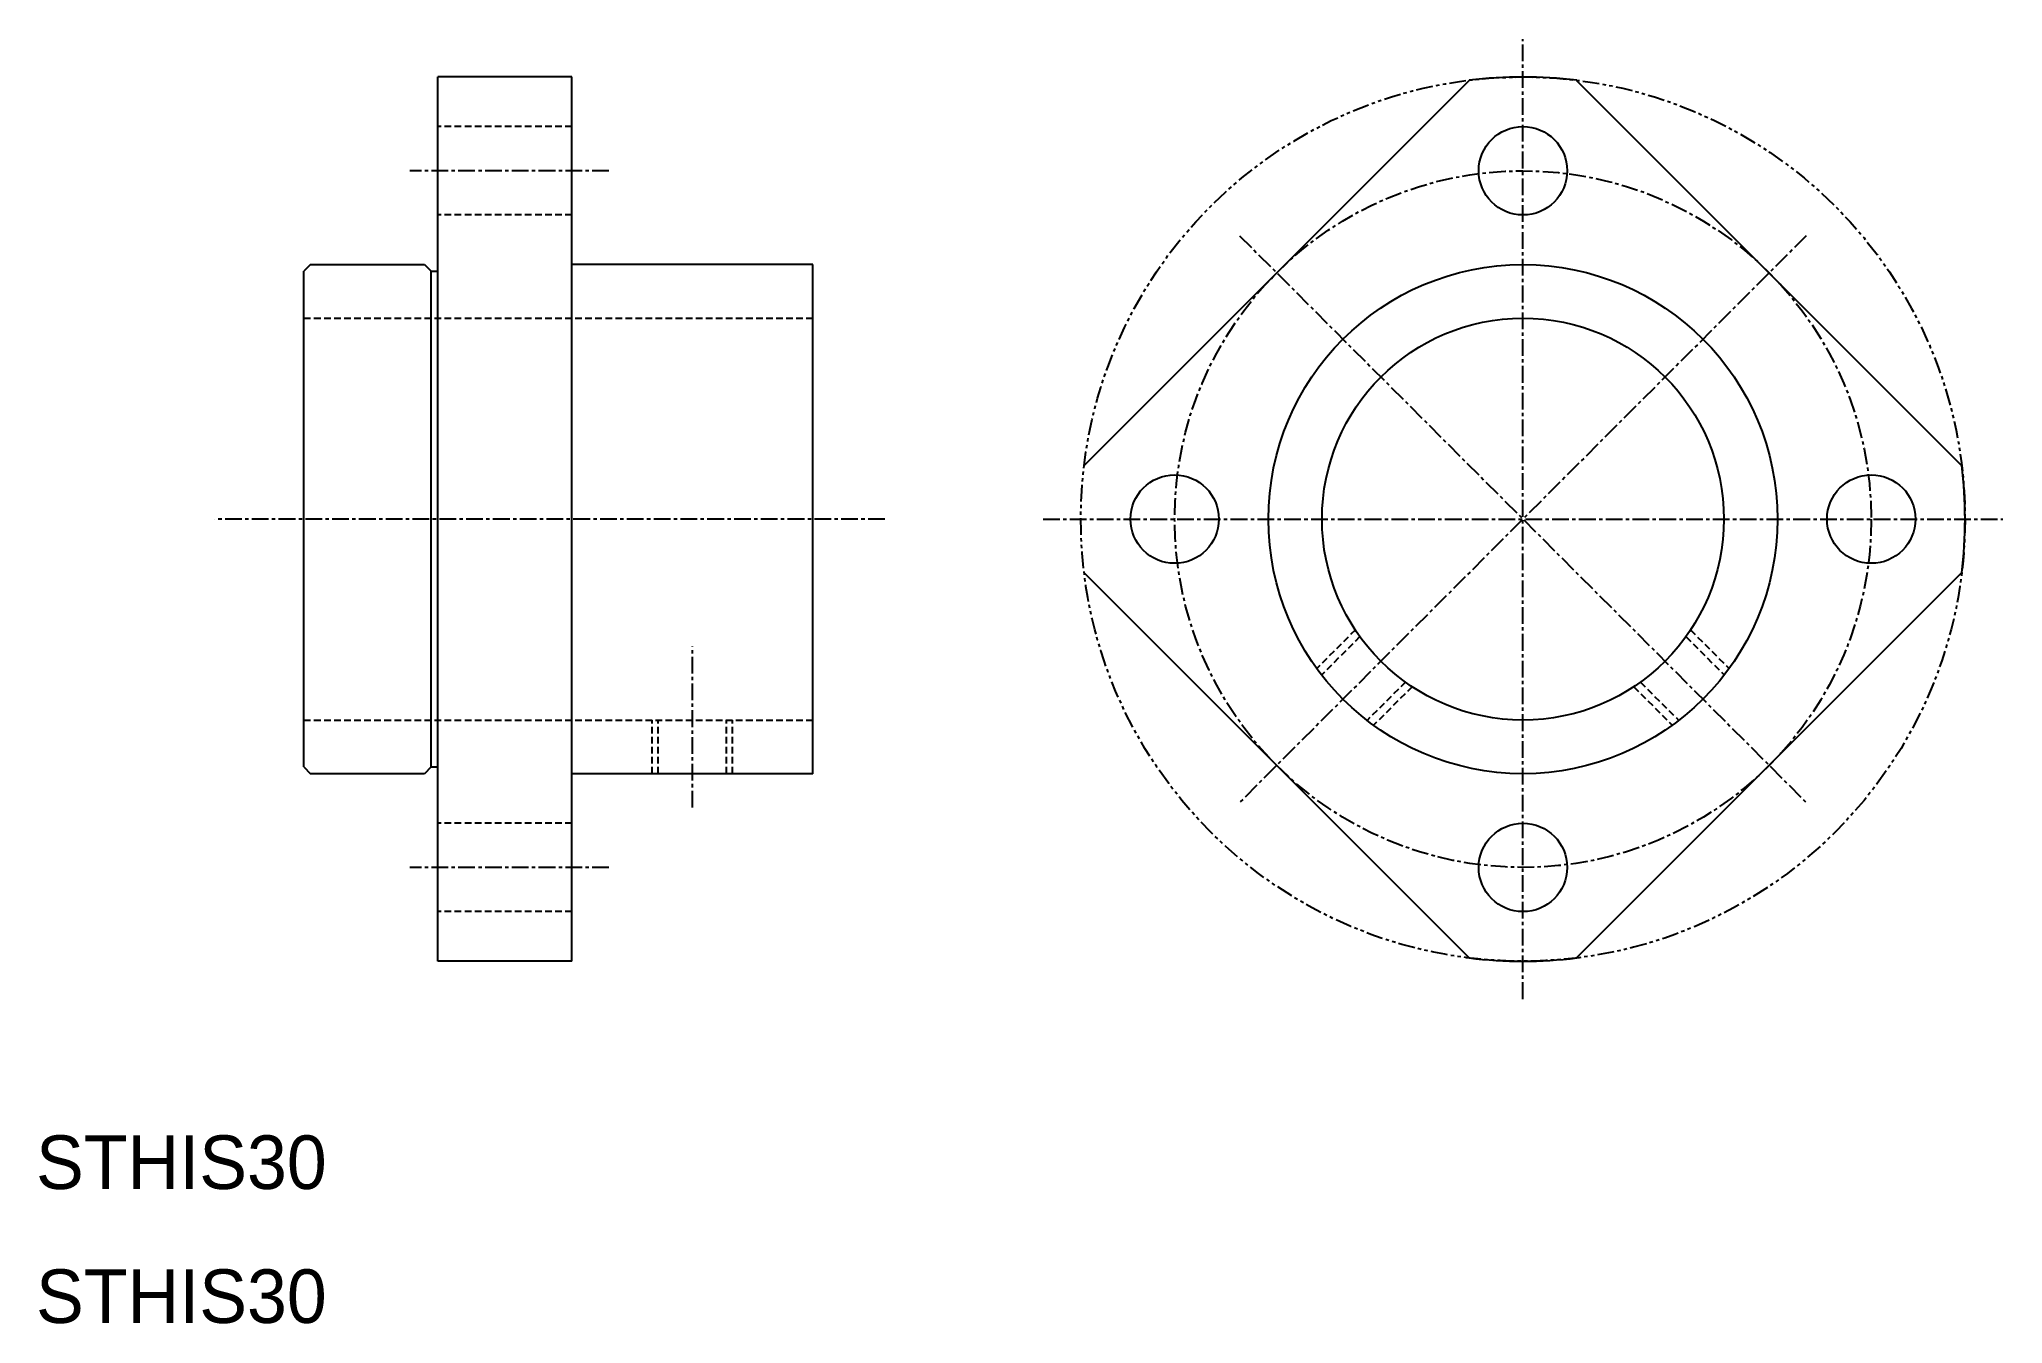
# Model space of a CAD drawing. Extents: x 10 to 157, y 10 to 106.
import ezdxf

# ---------------------------------------------------------------- set-up
doc = ezdxf.new("R2010")
doc.units = 0
for name, pattern in [('CENTER', [2, 1.25, -0.25, 0.25, -0.25]), ('DASHED', [0.75, 0.5, -0.25]), ('PHANTOM', [2.5, 1.25, -0.25, 0.25, -0.25, 0.25, -0.25])]:
    doc.linetypes.add(name, pattern=pattern)
doc.layers.get('0').update_dxf_attribs({"linetype": 'CONTINUOUS'})
doc.layers.add('CENTER', color=1, linetype='CENTER')

msp = doc.modelspace()

# ---------------------------------------------------------------- linework, layer by layer
at = {"color": 7, "linetype": 'CONTINUOUS'}
for p, q in [((40, 37), (40, 103)), ((50, 103), (40, 103)), ((50, 37), (50, 103)), ((116.99, 102.75), (88.25, 74.01)), ((125.01, 102.75), (153.75, 74.01)), ((30.5, 89), (30, 88.5)), ((30, 51.5), (30, 88.5)), ((30.5, 89), (39, 89)), ((39, 89), (39.5, 88.5)), ((39.5, 51.5), (39.5, 88.5)), ((39.5, 88.5), (40, 88.5)), ((68, 89), (50, 89)), ((68, 51), (68, 89)), ((88.25, 65.99), (116.99, 37.25)), ((153.75, 65.99), (125.01, 37.25)), ((30, 51.5), (30.5, 51)), ((39.5, 51.5), (39, 51)), ((39.5, 51.5), (40, 51.5)), ((39, 51), (30.5, 51)), ((68, 51), (50, 51)), ((50, 37), (40, 37))]:
    msp.add_line(p, q, dxfattribs=at)
at = {"color": 3, "linetype": 'DASHED'}
for p, q in [((50, 99.3), (40, 99.3)), ((50, 92.7), (40, 92.7)), ((30, 85), (68, 85)), ((108.49, 61.73), (105.61, 58.85)), ((133.51, 61.73), (136.39, 58.85)), ((108.83, 61.23), (105.98, 58.37)), ((133.17, 61.23), (136.02, 58.37)), ((112.23, 57.83), (109.37, 54.98)), ((112.73, 57.49), (109.85, 54.61)), ((129.27, 57.49), (132.15, 54.61)), ((129.77, 57.83), (132.63, 54.98)), ((30, 55), (68, 55)), ((56, 51), (56, 55)), ((56.45, 51), (56.45, 55)), ((61.55, 51), (61.55, 55)), ((62, 51), (62, 55)), ((50, 47.3), (40, 47.3)), ((50, 40.7), (40, 40.7))]:
    msp.add_line(p, q, dxfattribs=at)
at = {"color": 3, "linetype": 'PHANTOM'}
msp.add_circle((121, 70), 33, dxfattribs=at)
at = {"color": 7, "linetype": 'CONTINUOUS'}
for centre, radius in [((121, 96), 3.3), ((121, 70), 19), ((121, 70), 15), ((95, 70), 3.3), ((147, 70), 3.3), ((121, 44), 3.3)]:
    msp.add_circle(centre, radius, dxfattribs=at)
for start, end in [(83.0123, 96.9877), (353.0123, 6.9877), (263.0123, 276.9877)]:
    msp.add_arc((121, 70), 33, start, end, dxfattribs=at)
at = {"layer": 'CENTER', "color": 1, "linetype": 'CENTER'}
for p, q in [((121, 34.18), (121, 105.82)), ((52.77, 96), (37.91, 96)), ((99.85, 91.15), (142.15, 48.85)), ((142.15, 91.15), (99.85, 48.85)), ((73.36, 70), (23.35, 70)), ((85.18, 70), (156.82, 70)), ((59, 48.48), (59, 60.51)), ((52.77, 44), (37.91, 44))]:
    msp.add_line(p, q, dxfattribs=at)
msp.add_circle((121, 70), 26, dxfattribs=at)

# ---------------------------------------------------------------- texts
at = {"color": 7, "linetype": 'CONTINUOUS'}
for p in [(10, 20), (10, 10)]:
    msp.add_text('STHIS30', height=4, dxfattribs=at).set_placement(p)

doc.saveas('drawing.dxf')
